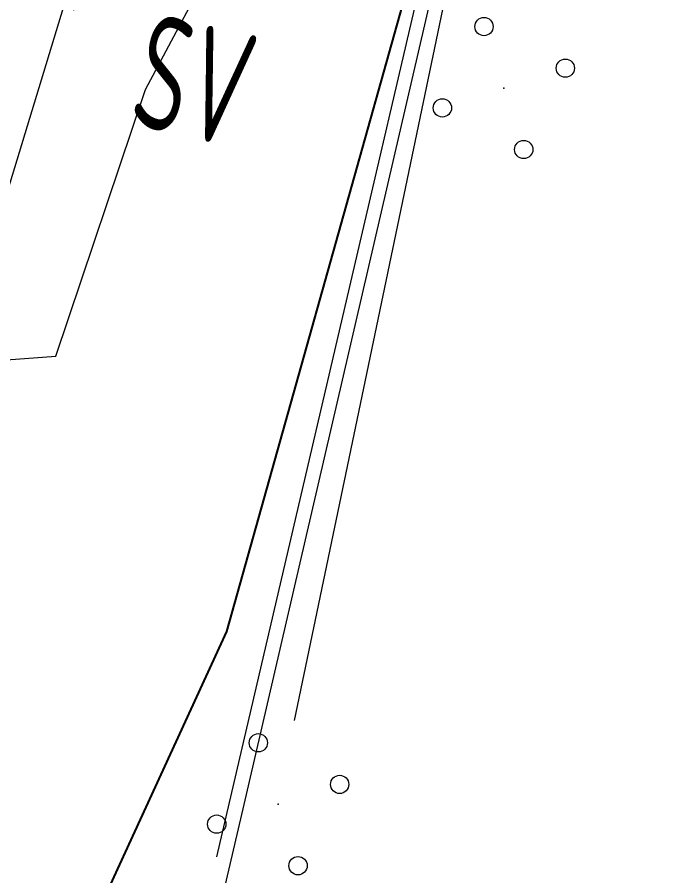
# Model space of a CAD drawing. Header units: metres. Extents: x 507606 to 508087, y 6966978 to 6967359.
# Drawn here: x 507942.612 to 507945.447, y 6967145.198 to 6967148.957 of the extents above; entities that cross this region are included whole.
import ezdxf

# ---------------------------------------------------------------- set-up
doc = ezdxf.new("R2010")
doc.units = ezdxf.units.M
for name, color, linetype, lineweight, true_color in [('C_MD', 7, 'EXISTING_COMMUNICATIONS', 0, 0xb061ff), ('E_UG_LINES', 7, 'EXISTING_ELECTRICITY_UG', 0, 0xff2e2e), ('HT_UG_LINES', 7, 'EXISTING_HIGH_VOLTAGE', 0, 0xff2e2e)]:
    doc.layers.add(name, color=color, linetype=linetype, lineweight=lineweight, true_color=true_color)
doc.layers.add('mga2020bdy', color=252, linetype='Continuous')
doc.layers.add('RW_FEAT', color=160, linetype='Continuous', lineweight=0)
doc.layers.add('W_AG_PIPES_N', color=160, linetype='EXISTING_WATER', lineweight=0)
doc.styles.get("Standard").update_dxf_attribs({"font": 'ARIALN.TTF'})
doc.styles.add('Style-INTL_ISO_EQUAL', font='ISOCP.shx')
doc.linetypes.add('EXISTING_COMMUNICATIONS', pattern='A,2,-2,2,-2,2,-2,["COMS",Standard,S=2.5,R=0,X=0,Y=-1.25],-9.75,2,-2,2,-2', length=29.75)
doc.linetypes.add('EXISTING_ELECTRICITY_UG', pattern='A,2,-2,2,-2,2,-2,["E-UG",Standard,S=2.5,R=0,X=0,Y=-1.25],-9.15,2,-2,2,-2', length=29.15)
doc.linetypes.add('EXISTING_HIGH_VOLTAGE', pattern='A,2,-2,2,-2,2,-2,["HV",Standard,S=2.5,R=0,X=0,Y=-1.25],-5.9,2,-2,2,-2', length=25.9)
doc.linetypes.add('EXISTING_WATER', pattern='A,2,-2,2,-2,2,-2,["W",Standard,S=2.5,R=0,X=0,Y=-1.25],-4.4,2,-2,2,-2', length=24.4)

# ---------------------------------------------------------------- blocks, each defined once
blk = doc.blocks.new('CMC_1')
at = {"layer": 'RW_FEAT'}
for centre in [(-0.2173, 0.6729), (0.6729, 0.2173), (-0.6728, -0.2173), (0.2174, -0.6729)]:
    blk.add_circle(centre, 0.1, dxfattribs=at)
blk.add_point((0, 0), dxfattribs=at)
blk = doc.blocks.new('SVW_1')
at = {"layer": 'RW_FEAT'}
for p, q in [((0.7868, 0.4399), (-0.1034, 0.8954)), ((-0.1034, 0.8954), (0.1035, -0.8953)), ((-0.7867, -0.4399), (0.7868, 0.4399)), ((0.1035, -0.8953), (-0.7867, -0.4399))]:
    blk.add_line(p, q, dxfattribs=at)
at = {"layer": 'RW_FEAT', "style": 'Style-INTL_ISO_EQUAL', "width": 0.65}
blk.add_text('SV', height=1, rotation=62.9, dxfattribs=at).set_placement((1.8635, 0.6401))
blk = doc.blocks.new('XE_SURVEY')
at = {"layer": 'C_MD', "flags": 128}
blk.add_lwpolyline([(507944.983, 6967151.7096), (507943.4847, 6967145.2808)], dxfattribs=at)
at = {"layer": 'E_UG_LINES', "flags": 128}
for points in [[(507948.9784, 6967166.0639), (507945.0946, 6967152.4134), (507945.0387, 6967151.6996), (507943.824, 6967145.8785)], [(507939.5026, 6967147.9861), (507941.5415, 6967147.3817), (507942.7809, 6967147.4735), (507943.1736, 6967148.6407), (507944.8395, 6967151.7582)]]:
    blk.add_lwpolyline(points, dxfattribs=at)
at = {"layer": 'HT_UG_LINES', "flags": 128}
blk.add_lwpolyline([(507949.1809, 6967165.7404), (507946.312, 6967156.0157), (507945.7461, 6967154.0975), (507945.6046, 6967153.6179), (507944.8417, 6967150.8496), (507943.5995, 6967145.4917), (507943.0349, 6967143.0563), (507941.3456, 6967137.5771), (507941.0806, 6967136.7176), (507937.3218, 6967130.5298), (507932.2371, 6967127.1114), (507931.3813, 6967126.6171), (507926.9574, 6967125.7927), (507926.4656, 6967125.813), (507922.0374, 6967126.6139), (507921.564, 6967126.7434), (507919.0137, 6967128.8222), (507914.7567, 6967133.6032), (507913.4917, 6967138.7585), (507912.8959, 6967141.1865), (507912.7858, 6967141.8366), (507911.2009, 6967151.5486), (507911.1135, 6967152.0403), (507909.8044, 6967157.0325), (507909.388, 6967158.6203), (507908.6321, 6967159.963), (507907.1604, 6967162.5772), (507906.9151, 6967163.0129), (507906.789, 6967163.2369), (507906.4754, 6967163.7941), (507906.1607, 6967164.3531), (507905.934, 6967164.7557), (507905.6887, 6967165.1914), (507905.4784, 6967165.565), (507905.2725, 6967165.9308), (507905.05, 6967166.326), (507904.7421, 6967166.8728), (507904.2743, 6967167.7039), (507903.4812, 6967169.1127), (507902.2547, 6967171.2913), (507901.0283, 6967173.4698), (507899.5566, 6967176.084), (507896.4111, 6967181.0086), (507895.2434, 6967182.8209), (507894.4105, 6967184.1137), (507894.1676, 6967184.4906), (507893.619, 6967185.3421), (507891.9607, 6967187.9156), (507891.1812, 6967189.1255), (507890.1968, 6967190.6532), (507889.1002, 6967192.3552), (507888.8509, 6967192.742), (507888.6301, 6967193.0848), (507888.473, 6967193.3285), (507888.2145, 6967193.7565), (507887.9175, 6967194.2489), (507887.5759, 6967194.8151), (507887.1814, 6967195.4691), (507877.4884, 6967211.5372), (507877.139, 6967212.1165), (507876.9146, 6967212.4884), (507876.7074, 6967212.8318), (507876.5924, 6967213.0225)], dxfattribs=at)
at = {"layer": 'mga2020bdy'}
blk.add_polyline3d([(507890.6991, 6967200.5784, 5.3095), (507916.0451, 6967160.3304, 5.2208), (507918.9586, 6967158.3503, 5.1842), (507921.6109, 6967157.3619, 5.2196), (507925.1715, 6967156.7219, 5.1425), (507927.9919, 6967156.8294, 5.0971), (507929.8659, 6967159.0704, 5.1017), (507930.6037, 6967161.6034, 5.1104), (507934.4704, 6967159.1919, 4.8395), (507942.553, 6967156.1035, 4.7977), (507943.9279, 6967155.6575, 4.7285), (507945.2571, 6967152.3745, 4.7915), (507945.0707, 6967151.7613, 4.7587), (507943.5281, 6967146.2682, 4.7011), (507941.1505, 6967141.0839, 4.7356), (507939.9757, 6967135.209, 4.7062), (507936.9555, 6967129.1817, 4.8988), (507935.311, 6967122.2392, 4.6675)], dxfattribs=at)
at = {"layer": 'W_AG_PIPES_N', "flags": 128}
blk.add_lwpolyline([(507951.7092, 6967102.3087), (507951.4393, 6967102.5917), (507951.3432, 6967104.1978), (507951.3134, 6967104.6969), (507951.1911, 6967105.9604), (507950.9562, 6967106.6112), (507950.6815, 6967107.0734), (507945.5716, 6967115.6692), (507940.2062, 6967124.6949), (507939.9507, 6967125.1247), (507939.7774, 6967125.4163), (507939.5864, 6967125.9097), (507939.5206, 6967126.4886), (507939.597, 6967127.0956), (507939.6579, 6967127.5287), (507940.3121, 6967132.4857), (507940.8538, 6967139.9649), (507941.0205, 6967142.4593), (507941.0538, 6967142.9582), (507941.0761, 6967143.2908), (507941.5616, 6967144.8851), (507941.7073, 6967145.3635), (507943.0182, 6967149.6683), (507944.6205, 6967154.9297), (507944.7942, 6967155.5003), (507944.7857, 6967155.5262), (507944.3167, 6967155.6662)], dxfattribs=at)
at = {"layer": 'RW_FEAT', "xscale": 0.4999999999999999, "yscale": 0.4999999999999999, "zscale": 0.4999999999999999, "rotation": 284.3596539001535}
blk.add_blockref('SVW_1', (507942.5497, 6967149.3148), dxfattribs=at)
at = {"layer": 'RW_FEAT', "xscale": 0.4, "yscale": 0.4, "zscale": 0.4}
for p in [(507944.7427, 6967148.6472), (507943.7547, 6967145.5112)]:
    blk.add_blockref('CMC_1', p, dxfattribs=at)

msp = doc.modelspace()

# ---------------------------------------------------------------- block references
msp.add_blockref('XE_SURVEY', (0, 0))

doc.saveas('drawing.dxf')
